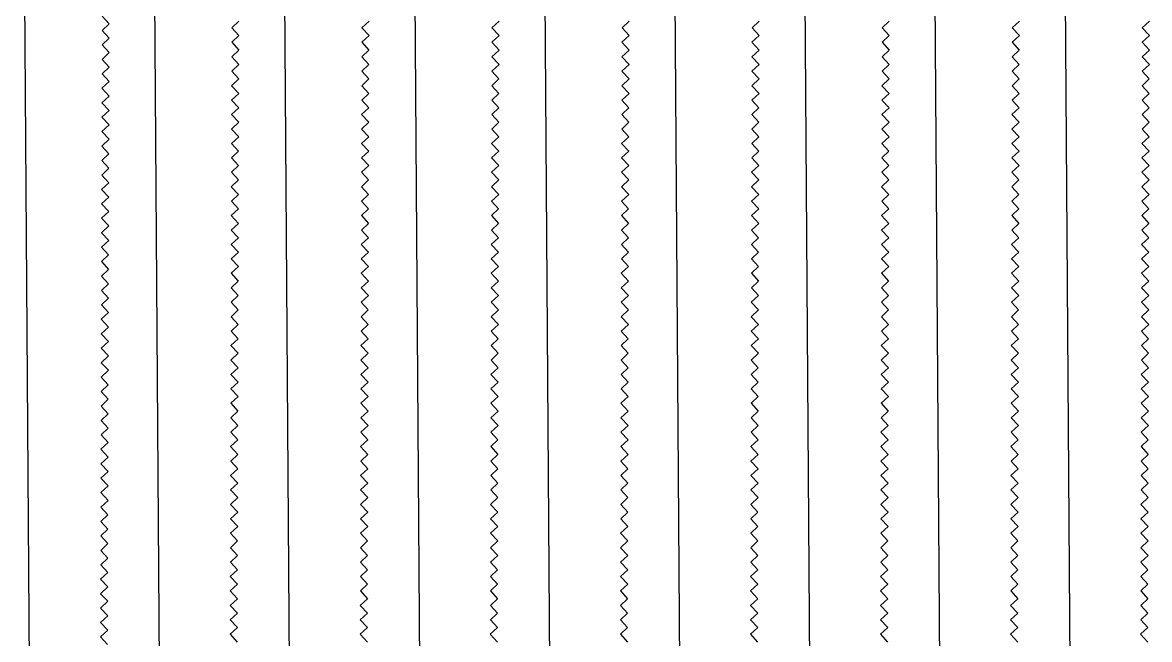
# Model space of a CAD drawing. Extents: x 12 to 2357, y -4 to 494.
# Drawn here: x 1215.2 to 1343.8, y 268.5 to 338.9 of the extents above; entities that cross this region are included whole.
import ezdxf

# ---------------------------------------------------------------- set-up
doc = ezdxf.new("R2010")
doc.units = 0
doc.layers.get('0').update_dxf_attribs({"linetype": 'CONTINUOUS'})

msp = doc.modelspace()

# ---------------------------------------------------------------- linework, layer by layer
for p, q in [((1231.25, 208.97), (1230.03, 384.87)), ((1246.09, 208.97), (1244.87, 384.87)), ((1260.93, 208.97), (1259.71, 384.87)), ((1275.77, 208.97), (1274.55, 384.87)), ((1290.61, 208.97), (1289.39, 384.87)), ((1305.45, 208.97), (1304.23, 384.87)), ((1320.29, 208.97), (1319.07, 384.87)), ((1335.13, 208.97), (1333.91, 384.87)), ((1216.44, 203.73), (1215.22, 379.62)), ((1224.31, 339.66), (1225.12, 338.79)), ((1225.12, 338.79), (1224.3, 338.02)), ((1239.92, 339.09), (1239.1, 338.32)), ((1239.1, 338.32), (1239.92, 337.45)), ((1254.76, 339.09), (1253.94, 338.32)), ((1253.94, 338.32), (1254.76, 337.45)), ((1269.6, 339.09), (1268.78, 338.32)), ((1268.78, 338.32), (1269.6, 337.45)), ((1284.44, 339.09), (1283.62, 338.32)), ((1283.62, 338.32), (1284.44, 337.45)), ((1299.28, 339.09), (1298.46, 338.32)), ((1298.46, 338.32), (1299.28, 337.45)), ((1314.12, 339.09), (1313.3, 338.32)), ((1313.3, 338.32), (1314.12, 337.45)), ((1328.96, 339.09), (1328.14, 338.32)), ((1328.14, 338.32), (1328.96, 337.45)), ((1343.8, 339.09), (1342.98, 338.32)), ((1342.98, 338.32), (1343.8, 337.45)), ((1224.3, 338.02), (1225.11, 337.15)), ((1225.11, 337.15), (1224.3, 336.38)), ((1239.92, 337.45), (1239.09, 336.68)), ((1254.76, 337.45), (1253.93, 336.68)), ((1269.6, 337.45), (1268.77, 336.68)), ((1284.44, 337.45), (1283.61, 336.68)), ((1299.28, 337.45), (1298.45, 336.68)), ((1314.12, 337.45), (1313.29, 336.68)), ((1328.96, 337.45), (1328.13, 336.68)), ((1343.8, 337.45), (1342.97, 336.68)), ((1224.3, 336.38), (1225.12, 335.5)), ((1239.09, 336.68), (1239.91, 335.79)), ((1239.91, 335.79), (1239.09, 335.03)), ((1253.93, 336.68), (1254.75, 335.79)), ((1254.75, 335.79), (1253.93, 335.03)), ((1268.77, 336.68), (1269.59, 335.79)), ((1269.59, 335.79), (1268.77, 335.03)), ((1283.61, 336.68), (1284.43, 335.79)), ((1284.43, 335.79), (1283.61, 335.03)), ((1298.45, 336.68), (1299.27, 335.79)), ((1299.27, 335.79), (1298.45, 335.03)), ((1313.29, 336.68), (1314.11, 335.79)), ((1314.11, 335.79), (1313.29, 335.03)), ((1328.13, 336.68), (1328.95, 335.79)), ((1328.95, 335.79), (1328.13, 335.03)), ((1342.97, 336.68), (1343.79, 335.79)), ((1343.79, 335.79), (1342.97, 335.03)), ((1225.12, 335.5), (1224.29, 334.73)), ((1224.29, 334.73), (1225.11, 333.84)), ((1239.09, 335.03), (1239.91, 334.15)), ((1253.93, 335.03), (1254.75, 334.15)), ((1268.77, 335.03), (1269.59, 334.15)), ((1283.61, 335.03), (1284.43, 334.15)), ((1298.45, 335.03), (1299.27, 334.15)), ((1313.29, 335.03), (1314.11, 334.15)), ((1328.13, 335.03), (1328.95, 334.15)), ((1342.97, 335.03), (1343.79, 334.15)), ((1225.11, 333.84), (1224.29, 333.08)), ((1224.29, 333.08), (1225.11, 332.2)), ((1239.91, 334.15), (1239.09, 333.38)), ((1239.09, 333.38), (1239.9, 332.5)), ((1254.75, 334.15), (1253.93, 333.38)), ((1253.93, 333.38), (1254.74, 332.5)), ((1269.59, 334.15), (1268.77, 333.38)), ((1268.77, 333.38), (1269.58, 332.5)), ((1284.43, 334.15), (1283.61, 333.38)), ((1283.61, 333.38), (1284.42, 332.5)), ((1299.27, 334.15), (1298.45, 333.38)), ((1298.45, 333.38), (1299.26, 332.5)), ((1314.11, 334.15), (1313.29, 333.38)), ((1313.29, 333.38), (1314.1, 332.5)), ((1328.95, 334.15), (1328.13, 333.38)), ((1328.13, 333.38), (1328.94, 332.5)), ((1343.79, 334.15), (1342.97, 333.38)), ((1342.97, 333.38), (1343.78, 332.5)), ((1225.11, 332.2), (1224.28, 331.43)), ((1239.9, 332.5), (1239.08, 331.73)), ((1239.08, 331.73), (1239.9, 330.85)), ((1254.74, 332.5), (1253.92, 331.73)), ((1253.92, 331.73), (1254.74, 330.85)), ((1269.58, 332.5), (1268.76, 331.73)), ((1268.76, 331.73), (1269.58, 330.85)), ((1284.42, 332.5), (1283.6, 331.73)), ((1283.6, 331.73), (1284.42, 330.85)), ((1299.26, 332.5), (1298.44, 331.73)), ((1298.44, 331.73), (1299.26, 330.85)), ((1314.1, 332.5), (1313.28, 331.73)), ((1313.28, 331.73), (1314.1, 330.85)), ((1328.94, 332.5), (1328.12, 331.73)), ((1328.12, 331.73), (1328.94, 330.85)), ((1343.78, 332.5), (1342.96, 331.73)), ((1342.96, 331.73), (1343.78, 330.85)), ((1224.28, 331.43), (1225.1, 330.55)), ((1225.1, 330.55), (1224.28, 329.78)), ((1239.9, 330.85), (1239.08, 330.08)), ((1254.74, 330.85), (1253.92, 330.08)), ((1269.58, 330.85), (1268.76, 330.08)), ((1284.42, 330.85), (1283.6, 330.08)), ((1299.26, 330.85), (1298.44, 330.08)), ((1314.1, 330.85), (1313.28, 330.08)), ((1328.94, 330.85), (1328.12, 330.08)), ((1343.78, 330.85), (1342.96, 330.08)), ((1224.28, 329.78), (1225.1, 328.9)), ((1239.89, 329.2), (1239.07, 328.43)), ((1239.08, 330.08), (1239.89, 329.2)), ((1254.73, 329.2), (1253.91, 328.43)), ((1253.92, 330.08), (1254.73, 329.2)), ((1269.57, 329.2), (1268.75, 328.43)), ((1268.76, 330.08), (1269.57, 329.2)), ((1284.41, 329.2), (1283.59, 328.43)), ((1283.6, 330.08), (1284.41, 329.2)), ((1299.25, 329.2), (1298.43, 328.43)), ((1298.44, 330.08), (1299.25, 329.2)), ((1314.09, 329.2), (1313.27, 328.43)), ((1313.28, 330.08), (1314.09, 329.2)), ((1328.93, 329.2), (1328.11, 328.43)), ((1328.12, 330.08), (1328.93, 329.2)), ((1343.77, 329.2), (1342.95, 328.43)), ((1342.96, 330.08), (1343.77, 329.2)), ((1225.1, 328.9), (1224.28, 328.14)), ((1224.28, 328.14), (1225.09, 327.25)), ((1239.07, 328.43), (1239.89, 327.56)), ((1253.91, 328.43), (1254.73, 327.56)), ((1268.75, 328.43), (1269.57, 327.56)), ((1283.59, 328.43), (1284.41, 327.56)), ((1298.43, 328.43), (1299.25, 327.56)), ((1313.27, 328.43), (1314.09, 327.56)), ((1328.11, 328.43), (1328.93, 327.56)), ((1342.95, 328.43), (1343.77, 327.56)), ((1225.09, 327.25), (1224.27, 326.48)), ((1239.89, 327.56), (1239.07, 326.78)), ((1239.07, 326.78), (1239.89, 325.9)), ((1254.73, 327.56), (1253.91, 326.78)), ((1253.91, 326.78), (1254.73, 325.9)), ((1269.57, 327.56), (1268.75, 326.78)), ((1268.75, 326.78), (1269.57, 325.9)), ((1284.41, 327.56), (1283.59, 326.78)), ((1283.59, 326.78), (1284.41, 325.9)), ((1299.25, 327.56), (1298.43, 326.78)), ((1298.43, 326.78), (1299.25, 325.9)), ((1314.09, 327.56), (1313.27, 326.78)), ((1313.27, 326.78), (1314.09, 325.9)), ((1328.93, 327.56), (1328.11, 326.78)), ((1328.11, 326.78), (1328.93, 325.9)), ((1343.77, 327.56), (1342.95, 326.78)), ((1342.95, 326.78), (1343.77, 325.9)), ((1224.27, 326.48), (1225.09, 325.61)), ((1225.09, 325.61), (1224.27, 324.83)), ((1239.89, 325.9), (1239.06, 325.13)), ((1254.73, 325.9), (1253.9, 325.13)), ((1269.57, 325.9), (1268.74, 325.13)), ((1284.41, 325.9), (1283.58, 325.13)), ((1299.25, 325.9), (1298.42, 325.13)), ((1314.09, 325.9), (1313.26, 325.13)), ((1328.93, 325.9), (1328.1, 325.13)), ((1343.77, 325.9), (1342.94, 325.13)), ((1224.27, 324.83), (1225.08, 323.95)), ((1239.06, 325.13), (1239.88, 324.26)), ((1239.88, 324.26), (1239.06, 323.49)), ((1253.9, 325.13), (1254.72, 324.26)), ((1254.72, 324.26), (1253.9, 323.49)), ((1268.74, 325.13), (1269.56, 324.26)), ((1269.56, 324.26), (1268.74, 323.49)), ((1283.58, 325.13), (1284.4, 324.26)), ((1284.4, 324.26), (1283.58, 323.49)), ((1298.42, 325.13), (1299.24, 324.26)), ((1299.24, 324.26), (1298.42, 323.49)), ((1313.26, 325.13), (1314.08, 324.26)), ((1314.08, 324.26), (1313.26, 323.49)), ((1328.1, 325.13), (1328.92, 324.26)), ((1328.92, 324.26), (1328.1, 323.49)), ((1342.94, 325.13), (1343.76, 324.26)), ((1343.76, 324.26), (1342.94, 323.49)), ((1225.08, 323.95), (1224.26, 323.19)), ((1224.26, 323.19), (1225.08, 322.31)), ((1239.06, 323.49), (1239.88, 322.6)), ((1253.9, 323.49), (1254.72, 322.6)), ((1268.74, 323.49), (1269.56, 322.6)), ((1283.58, 323.49), (1284.4, 322.6)), ((1298.42, 323.49), (1299.24, 322.6)), ((1313.26, 323.49), (1314.08, 322.6)), ((1328.1, 323.49), (1328.92, 322.6)), ((1342.94, 323.49), (1343.76, 322.6)), ((1225.08, 322.31), (1224.26, 321.53)), ((1224.26, 321.53), (1225.08, 320.65)), ((1239.88, 322.6), (1239.06, 321.84)), ((1239.06, 321.84), (1239.87, 320.97)), ((1254.72, 322.6), (1253.89, 321.84)), ((1253.89, 321.84), (1254.71, 320.97)), ((1269.56, 322.6), (1268.73, 321.84)), ((1268.73, 321.84), (1269.55, 320.97)), ((1284.4, 322.6), (1283.57, 321.84)), ((1283.57, 321.84), (1284.39, 320.97)), ((1299.24, 322.6), (1298.41, 321.84)), ((1298.41, 321.84), (1299.23, 320.97)), ((1314.08, 322.6), (1313.25, 321.84)), ((1313.25, 321.84), (1314.07, 320.97)), ((1328.92, 322.6), (1328.09, 321.84)), ((1328.09, 321.84), (1328.91, 320.97)), ((1343.76, 322.6), (1342.93, 321.84)), ((1342.93, 321.84), (1343.75, 320.97)), ((1225.08, 320.65), (1224.25, 319.89)), ((1239.87, 320.97), (1239.04, 320.19)), ((1239.04, 320.19), (1239.87, 319.31)), ((1254.71, 320.97), (1253.88, 320.19)), ((1253.88, 320.19), (1254.71, 319.31)), ((1269.55, 320.97), (1268.72, 320.19)), ((1268.72, 320.19), (1269.55, 319.31)), ((1284.39, 320.97), (1283.56, 320.19)), ((1283.56, 320.19), (1284.39, 319.31)), ((1299.23, 320.97), (1298.4, 320.19)), ((1298.4, 320.19), (1299.23, 319.31)), ((1314.07, 320.97), (1313.24, 320.19)), ((1313.24, 320.19), (1314.07, 319.31)), ((1328.91, 320.97), (1328.08, 320.19)), ((1328.08, 320.19), (1328.91, 319.31)), ((1343.75, 320.97), (1342.92, 320.19)), ((1342.92, 320.19), (1343.75, 319.31)), ((1224.25, 319.89), (1225.07, 319.01)), ((1225.07, 319.01), (1224.25, 318.24)), ((1239.87, 319.31), (1239.05, 318.54)), ((1254.71, 319.31), (1253.89, 318.54)), ((1269.55, 319.31), (1268.73, 318.54)), ((1284.39, 319.31), (1283.57, 318.54)), ((1299.23, 319.31), (1298.41, 318.54)), ((1314.07, 319.31), (1313.25, 318.54)), ((1328.91, 319.31), (1328.09, 318.54)), ((1343.75, 319.31), (1342.93, 318.54)), ((1224.25, 318.24), (1225.07, 317.36)), ((1239.86, 317.66), (1239.04, 316.9)), ((1239.05, 318.54), (1239.86, 317.66)), ((1254.7, 317.66), (1253.88, 316.9)), ((1253.89, 318.54), (1254.7, 317.66)), ((1269.54, 317.66), (1268.72, 316.9)), ((1268.73, 318.54), (1269.54, 317.66)), ((1284.38, 317.66), (1283.56, 316.9)), ((1283.57, 318.54), (1284.38, 317.66)), ((1299.22, 317.66), (1298.4, 316.9)), ((1298.41, 318.54), (1299.22, 317.66)), ((1314.06, 317.66), (1313.24, 316.9)), ((1313.25, 318.54), (1314.06, 317.66)), ((1328.9, 317.66), (1328.08, 316.9)), ((1328.09, 318.54), (1328.9, 317.66)), ((1343.74, 317.66), (1342.92, 316.9)), ((1342.93, 318.54), (1343.74, 317.66)), ((1225.07, 317.36), (1224.24, 316.59)), ((1224.24, 316.59), (1225.06, 315.72)), ((1239.04, 316.9), (1239.86, 316.01)), ((1253.88, 316.9), (1254.7, 316.01)), ((1268.72, 316.9), (1269.54, 316.01)), ((1283.56, 316.9), (1284.38, 316.01)), ((1298.4, 316.9), (1299.22, 316.01)), ((1313.24, 316.9), (1314.06, 316.01)), ((1328.08, 316.9), (1328.9, 316.01)), ((1342.92, 316.9), (1343.74, 316.01)), ((1225.06, 315.72), (1224.23, 314.95)), ((1239.86, 316.01), (1239.04, 315.24)), ((1239.04, 315.24), (1239.86, 314.37)), ((1254.7, 316.01), (1253.88, 315.24)), ((1253.88, 315.24), (1254.7, 314.37)), ((1269.54, 316.01), (1268.72, 315.24)), ((1268.72, 315.24), (1269.53, 314.37)), ((1284.38, 316.01), (1283.56, 315.24)), ((1283.56, 315.24), (1284.37, 314.37)), ((1299.22, 316.01), (1298.4, 315.24)), ((1298.4, 315.24), (1299.21, 314.37)), ((1314.06, 316.01), (1313.24, 315.24)), ((1313.24, 315.24), (1314.05, 314.37)), ((1328.9, 316.01), (1328.08, 315.24)), ((1328.08, 315.24), (1328.89, 314.37)), ((1343.74, 316.01), (1342.92, 315.24)), ((1342.92, 315.24), (1343.73, 314.37)), ((1224.23, 314.95), (1225.06, 314.06)), ((1225.06, 314.06), (1224.24, 313.29)), ((1239.86, 314.37), (1239.03, 313.6)), ((1254.7, 314.37), (1253.87, 313.6)), ((1269.53, 314.37), (1268.71, 313.6)), ((1284.37, 314.37), (1283.55, 313.6)), ((1299.21, 314.37), (1298.39, 313.6)), ((1314.05, 314.37), (1313.23, 313.6)), ((1328.89, 314.37), (1328.07, 313.6)), ((1343.73, 314.37), (1342.91, 313.6)), ((1224.24, 313.29), (1225.05, 312.42)), ((1239.03, 313.6), (1239.85, 312.73)), ((1239.85, 312.73), (1239.03, 311.96)), ((1253.87, 313.6), (1254.69, 312.73)), ((1254.69, 312.73), (1253.87, 311.96)), ((1268.71, 313.6), (1269.53, 312.73)), ((1269.53, 312.73), (1268.71, 311.96)), ((1283.55, 313.6), (1284.37, 312.73)), ((1284.37, 312.73), (1283.55, 311.96)), ((1298.39, 313.6), (1299.21, 312.73)), ((1299.21, 312.73), (1298.39, 311.96)), ((1313.23, 313.6), (1314.05, 312.73)), ((1314.05, 312.73), (1313.23, 311.96)), ((1328.07, 313.6), (1328.89, 312.73)), ((1328.89, 312.73), (1328.07, 311.96)), ((1342.91, 313.6), (1343.72, 312.73)), ((1343.72, 312.73), (1342.91, 311.96)), ((1225.05, 312.42), (1224.23, 311.65)), ((1224.23, 311.65), (1225.05, 310.76)), ((1239.03, 311.96), (1239.85, 311.08)), ((1253.87, 311.96), (1254.69, 311.08)), ((1268.71, 311.96), (1269.53, 311.08)), ((1283.55, 311.96), (1284.37, 311.08)), ((1298.39, 311.96), (1299.21, 311.08)), ((1313.23, 311.96), (1314.05, 311.08)), ((1328.07, 311.96), (1328.89, 311.08)), ((1342.91, 311.96), (1343.73, 311.08)), ((1225.05, 310.76), (1224.23, 310)), ((1224.23, 310), (1225.04, 309.12)), ((1239.85, 311.08), (1239.02, 310.31)), ((1239.02, 310.31), (1239.84, 309.42)), ((1254.69, 311.08), (1253.86, 310.31)), ((1253.86, 310.31), (1254.68, 309.42)), ((1269.53, 311.08), (1268.7, 310.31)), ((1268.7, 310.31), (1269.52, 309.42)), ((1284.37, 311.08), (1283.54, 310.31)), ((1283.54, 310.31), (1284.36, 309.42)), ((1299.21, 311.08), (1298.38, 310.31)), ((1298.38, 310.31), (1299.2, 309.42)), ((1314.05, 311.08), (1313.22, 310.31)), ((1313.22, 310.31), (1314.04, 309.42)), ((1328.89, 311.08), (1328.06, 310.31)), ((1328.06, 310.31), (1328.88, 309.42)), ((1343.73, 311.08), (1342.9, 310.31)), ((1342.9, 310.31), (1343.72, 309.42)), ((1225.04, 309.12), (1224.22, 308.35)), ((1239.84, 309.42), (1239.02, 308.66)), ((1239.02, 308.66), (1239.84, 307.78)), ((1254.68, 309.42), (1253.86, 308.66)), ((1253.86, 308.66), (1254.68, 307.78)), ((1269.52, 309.42), (1268.7, 308.66)), ((1268.7, 308.66), (1269.52, 307.78)), ((1284.36, 309.42), (1283.54, 308.66)), ((1283.54, 308.66), (1284.36, 307.78)), ((1299.2, 309.42), (1298.38, 308.66)), ((1298.38, 308.66), (1299.2, 307.78)), ((1314.04, 309.42), (1313.22, 308.66)), ((1313.22, 308.66), (1314.04, 307.78)), ((1328.88, 309.42), (1328.06, 308.66)), ((1328.06, 308.66), (1328.88, 307.78)), ((1343.72, 309.42), (1342.9, 308.66)), ((1342.9, 308.66), (1343.72, 307.78)), ((1224.22, 308.35), (1225.04, 307.48)), ((1225.04, 307.48), (1224.22, 306.71)), ((1239.84, 307.78), (1239.02, 307.01)), ((1254.68, 307.78), (1253.86, 307.01)), ((1269.52, 307.78), (1268.7, 307.01)), ((1284.36, 307.78), (1283.53, 307.01)), ((1299.2, 307.78), (1298.37, 307.01)), ((1314.04, 307.78), (1313.21, 307.01)), ((1328.88, 307.78), (1328.05, 307.01)), ((1343.72, 307.78), (1342.89, 307.01)), ((1224.22, 306.71), (1225.04, 305.83)), ((1239.83, 306.13), (1239.01, 305.36)), ((1239.02, 307.01), (1239.83, 306.13)), ((1254.67, 306.13), (1253.85, 305.36)), ((1253.86, 307.01), (1254.67, 306.13)), ((1269.51, 306.13), (1268.69, 305.36)), ((1268.7, 307.01), (1269.51, 306.13)), ((1283.53, 307.01), (1284.35, 306.13)), ((1284.35, 306.13), (1283.53, 305.36)), ((1298.37, 307.01), (1299.19, 306.13)), ((1299.19, 306.13), (1298.37, 305.36)), ((1313.21, 307.01), (1314.03, 306.13)), ((1314.03, 306.13), (1313.21, 305.36)), ((1328.05, 307.01), (1328.87, 306.13)), ((1328.87, 306.13), (1328.05, 305.36)), ((1342.89, 307.01), (1343.71, 306.13)), ((1343.71, 306.13), (1342.89, 305.36)), ((1225.04, 305.83), (1224.21, 305.06)), ((1224.21, 305.06), (1225.03, 304.18)), ((1239.01, 305.36), (1239.83, 304.48)), ((1253.85, 305.36), (1254.67, 304.48)), ((1268.69, 305.36), (1269.51, 304.48)), ((1283.53, 305.36), (1284.35, 304.48)), ((1298.37, 305.36), (1299.19, 304.48)), ((1313.21, 305.36), (1314.03, 304.48)), ((1328.05, 305.36), (1328.87, 304.48)), ((1342.89, 305.36), (1343.71, 304.48)), ((1225.03, 304.18), (1224.21, 303.41)), ((1239.83, 304.48), (1239.01, 303.72)), ((1239.01, 303.72), (1239.82, 302.83)), ((1254.67, 304.48), (1253.85, 303.72)), ((1253.85, 303.72), (1254.66, 302.83)), ((1269.51, 304.48), (1268.69, 303.72)), ((1268.69, 303.72), (1269.5, 302.83)), ((1284.35, 304.48), (1283.53, 303.72)), ((1283.53, 303.72), (1284.34, 302.83)), ((1299.19, 304.48), (1298.37, 303.72)), ((1298.37, 303.72), (1299.18, 302.83)), ((1314.03, 304.48), (1313.21, 303.72)), ((1313.21, 303.72), (1314.02, 302.83)), ((1328.87, 304.48), (1328.05, 303.72)), ((1328.05, 303.72), (1328.86, 302.83)), ((1343.71, 304.48), (1342.89, 303.72)), ((1342.89, 303.72), (1343.7, 302.83)), ((1225.03, 302.53), (1224.2, 301.77)), ((1224.21, 303.41), (1225.03, 302.53)), ((1239.82, 302.83), (1239, 302.06)), ((1254.66, 302.83), (1253.84, 302.06)), ((1269.5, 302.83), (1268.68, 302.06)), ((1284.34, 302.83), (1283.52, 302.06)), ((1299.18, 302.83), (1298.36, 302.06)), ((1314.02, 302.83), (1313.2, 302.06)), ((1328.86, 302.83), (1328.04, 302.06)), ((1343.7, 302.83), (1342.88, 302.06)), ((1224.2, 301.77), (1225.02, 300.88)), ((1225.02, 300.88), (1224.2, 300.11)), ((1239, 302.06), (1239.82, 301.19)), ((1239.82, 301.19), (1239, 300.41)), ((1253.84, 302.06), (1254.66, 301.19)), ((1254.66, 301.19), (1253.84, 300.41)), ((1268.68, 302.06), (1269.5, 301.19)), ((1269.5, 301.19), (1268.68, 300.41)), ((1283.52, 302.06), (1284.34, 301.19)), ((1284.34, 301.19), (1283.52, 300.41)), ((1298.36, 302.06), (1299.18, 301.19)), ((1299.18, 301.19), (1298.36, 300.41)), ((1313.2, 302.06), (1314.02, 301.19)), ((1314.02, 301.19), (1313.2, 300.41)), ((1328.04, 302.06), (1328.86, 301.19)), ((1328.86, 301.19), (1328.04, 300.41)), ((1342.88, 302.06), (1343.7, 301.19)), ((1343.7, 301.19), (1342.88, 300.41)), ((1224.2, 300.11), (1225.02, 299.24)), ((1239, 300.41), (1239.82, 299.53)), ((1253.84, 300.41), (1254.66, 299.53)), ((1268.68, 300.41), (1269.5, 299.53)), ((1283.52, 300.41), (1284.34, 299.53)), ((1298.36, 300.41), (1299.17, 299.53)), ((1313.2, 300.41), (1314.01, 299.53)), ((1328.04, 300.41), (1328.85, 299.53)), ((1342.88, 300.41), (1343.69, 299.53)), ((1225.02, 299.24), (1224.2, 298.47)), ((1224.2, 298.47), (1225.01, 297.58)), ((1239.82, 299.53), (1238.99, 298.77)), ((1238.99, 298.77), (1239.81, 297.89)), ((1254.66, 299.53), (1253.83, 298.77)), ((1253.83, 298.77), (1254.65, 297.89)), ((1269.5, 299.53), (1268.67, 298.77)), ((1268.67, 298.77), (1269.49, 297.89)), ((1284.34, 299.53), (1283.51, 298.77)), ((1283.51, 298.77), (1284.33, 297.89)), ((1299.17, 299.53), (1298.35, 298.77)), ((1298.35, 298.77), (1299.17, 297.89)), ((1314.01, 299.53), (1313.19, 298.77)), ((1313.19, 298.77), (1314.01, 297.89)), ((1328.85, 299.53), (1328.03, 298.77)), ((1328.03, 298.77), (1328.85, 297.89)), ((1343.69, 299.53), (1342.87, 298.77)), ((1342.87, 298.77), (1343.69, 297.89)), ((1225.01, 297.58), (1224.19, 296.82)), ((1239.81, 297.89), (1238.99, 297.11)), ((1238.99, 297.11), (1239.81, 296.23)), ((1254.65, 297.89), (1253.83, 297.11)), ((1253.83, 297.11), (1254.65, 296.23)), ((1269.49, 297.89), (1268.67, 297.11)), ((1268.67, 297.11), (1269.49, 296.23)), ((1284.33, 297.89), (1283.51, 297.11)), ((1283.51, 297.11), (1284.33, 296.23)), ((1299.17, 297.89), (1298.35, 297.11)), ((1298.35, 297.11), (1299.17, 296.23)), ((1314.01, 297.89), (1313.19, 297.11)), ((1313.19, 297.11), (1314.01, 296.23)), ((1328.85, 297.89), (1328.03, 297.11)), ((1328.03, 297.11), (1328.85, 296.23)), ((1343.69, 297.89), (1342.87, 297.11)), ((1342.87, 297.11), (1343.69, 296.23)), ((1224.19, 296.82), (1225.01, 295.94)), ((1225.01, 295.94), (1224.19, 295.16)), ((1239.81, 296.23), (1238.98, 295.47)), ((1254.65, 296.23), (1253.82, 295.47)), ((1269.49, 296.23), (1268.66, 295.47)), ((1284.33, 296.23), (1283.5, 295.47)), ((1299.17, 296.23), (1298.34, 295.47)), ((1314.01, 296.23), (1313.18, 295.47)), ((1328.85, 296.23), (1328.02, 295.47)), ((1343.69, 296.23), (1342.86, 295.47)), ((1224.19, 295.16), (1225, 294.28)), ((1238.98, 295.47), (1239.8, 294.59)), ((1239.8, 294.59), (1238.98, 293.82)), ((1253.82, 295.47), (1254.64, 294.59)), ((1254.64, 294.59), (1253.82, 293.82)), ((1268.66, 295.47), (1269.48, 294.59)), ((1269.48, 294.59), (1268.66, 293.82)), ((1283.5, 295.47), (1284.32, 294.59)), ((1284.32, 294.59), (1283.5, 293.82)), ((1298.34, 295.47), (1299.16, 294.59)), ((1299.16, 294.59), (1298.34, 293.82)), ((1313.18, 295.47), (1314, 294.59)), ((1314, 294.59), (1313.18, 293.82)), ((1328.02, 295.47), (1328.84, 294.59)), ((1328.84, 294.59), (1328.02, 293.82)), ((1342.86, 295.47), (1343.68, 294.59)), ((1343.68, 294.59), (1342.86, 293.82)), ((1225, 294.28), (1224.18, 293.52)), ((1224.18, 293.52), (1225, 292.64)), ((1238.98, 293.82), (1239.8, 292.94)), ((1253.82, 293.82), (1254.64, 292.94)), ((1268.66, 293.82), (1269.48, 292.94)), ((1283.5, 293.82), (1284.32, 292.94)), ((1298.34, 293.82), (1299.16, 292.94)), ((1313.18, 293.82), (1314, 292.94)), ((1328.02, 293.82), (1328.84, 292.94)), ((1342.86, 293.82), (1343.68, 292.94)), ((1225, 292.64), (1224.18, 291.86)), ((1239.8, 292.94), (1238.98, 292.17)), ((1238.98, 292.17), (1239.79, 291.3)), ((1254.64, 292.94), (1253.82, 292.17)), ((1253.82, 292.17), (1254.63, 291.3)), ((1269.48, 292.94), (1268.66, 292.17)), ((1268.66, 292.17), (1269.47, 291.3)), ((1284.32, 292.94), (1283.5, 292.17)), ((1283.5, 292.17), (1284.31, 291.3)), ((1299.16, 292.94), (1298.34, 292.17)), ((1298.34, 292.17), (1299.15, 291.3)), ((1314, 292.94), (1313.17, 292.17)), ((1313.17, 292.17), (1313.99, 291.3)), ((1328.84, 292.94), (1328.01, 292.17)), ((1328.01, 292.17), (1328.83, 291.3)), ((1343.68, 292.94), (1342.85, 292.17)), ((1342.85, 292.17), (1343.67, 291.3)), ((1225, 290.99), (1224.17, 290.22)), ((1224.18, 291.86), (1225, 290.99)), ((1239.79, 291.3), (1238.96, 290.53)), ((1254.63, 291.3), (1253.8, 290.53)), ((1269.47, 291.3), (1268.64, 290.53)), ((1284.31, 291.3), (1283.48, 290.53)), ((1299.15, 291.3), (1298.32, 290.53)), ((1313.99, 291.3), (1313.16, 290.53)), ((1328.83, 291.3), (1328, 290.53)), ((1343.67, 291.3), (1342.84, 290.53)), ((1224.17, 290.22), (1224.99, 289.34)), ((1224.99, 289.34), (1224.17, 288.58)), ((1238.96, 290.53), (1239.79, 289.64)), ((1239.79, 289.64), (1238.97, 288.87)), ((1253.8, 290.53), (1254.63, 289.64)), ((1254.63, 289.64), (1253.81, 288.87)), ((1268.64, 290.53), (1269.47, 289.64)), ((1269.47, 289.64), (1268.65, 288.87)), ((1283.48, 290.53), (1284.31, 289.64)), ((1284.31, 289.64), (1283.49, 288.87)), ((1298.32, 290.53), (1299.15, 289.64)), ((1299.15, 289.64), (1298.33, 288.87)), ((1313.16, 290.53), (1313.99, 289.64)), ((1313.99, 289.64), (1313.17, 288.87)), ((1328, 290.53), (1328.83, 289.64)), ((1328.83, 289.64), (1328.01, 288.87)), ((1342.84, 290.53), (1343.67, 289.64)), ((1343.67, 289.64), (1342.85, 288.87)), ((1224.17, 288.58), (1224.99, 287.69)), ((1238.97, 288.87), (1239.78, 288)), ((1253.81, 288.87), (1254.62, 288)), ((1268.65, 288.87), (1269.46, 288)), ((1283.49, 288.87), (1284.3, 288)), ((1298.33, 288.87), (1299.14, 288)), ((1313.17, 288.87), (1313.98, 288)), ((1328.01, 288.87), (1328.82, 288)), ((1342.85, 288.87), (1343.66, 288)), ((1224.99, 287.69), (1224.16, 286.92)), ((1224.16, 286.92), (1224.98, 286.05)), ((1239.78, 288), (1238.96, 287.23)), ((1238.96, 287.23), (1239.78, 286.34)), ((1254.62, 288), (1253.8, 287.23)), ((1253.8, 287.23), (1254.62, 286.34)), ((1269.46, 288), (1268.64, 287.23)), ((1268.64, 287.23), (1269.46, 286.34)), ((1284.3, 288), (1283.48, 287.23)), ((1283.48, 287.23), (1284.3, 286.34)), ((1299.14, 288), (1298.32, 287.23)), ((1298.32, 287.23), (1299.14, 286.34)), ((1313.98, 288), (1313.16, 287.23)), ((1313.16, 287.23), (1313.98, 286.34)), ((1328.82, 288), (1328, 287.23)), ((1328, 287.23), (1328.82, 286.34)), ((1343.66, 288), (1342.84, 287.23)), ((1342.84, 287.23), (1343.66, 286.34)), ((1224.98, 286.05), (1224.15, 285.28)), ((1239.78, 286.34), (1238.96, 285.58)), ((1238.96, 285.58), (1239.78, 284.7)), ((1254.62, 286.34), (1253.8, 285.58)), ((1253.8, 285.58), (1254.62, 284.7)), ((1269.46, 286.34), (1268.64, 285.58)), ((1268.64, 285.58), (1269.46, 284.7)), ((1284.3, 286.34), (1283.48, 285.58)), ((1283.48, 285.58), (1284.3, 284.7)), ((1299.14, 286.34), (1298.32, 285.58)), ((1298.32, 285.58), (1299.14, 284.7)), ((1313.98, 286.34), (1313.16, 285.58)), ((1313.16, 285.58), (1313.98, 284.7)), ((1328.82, 286.34), (1328, 285.58)), ((1328, 285.58), (1328.81, 284.7)), ((1343.66, 286.34), (1342.84, 285.58)), ((1342.84, 285.58), (1343.65, 284.7)), ((1224.15, 285.28), (1224.98, 284.39)), ((1224.98, 284.39), (1224.16, 283.63)), ((1239.78, 284.7), (1238.95, 283.93)), ((1254.62, 284.7), (1253.79, 283.93)), ((1269.46, 284.7), (1268.63, 283.93)), ((1284.3, 284.7), (1283.47, 283.93)), ((1299.14, 284.7), (1298.31, 283.93)), ((1313.98, 284.7), (1313.15, 283.93)), ((1328.81, 284.7), (1327.99, 283.93)), ((1343.65, 284.7), (1342.83, 283.93)), ((1224.16, 283.63), (1224.97, 282.75)), ((1238.95, 283.93), (1239.77, 283.06)), ((1239.77, 283.06), (1238.95, 282.29)), ((1253.79, 283.93), (1254.61, 283.06)), ((1254.61, 283.06), (1253.79, 282.29)), ((1268.63, 283.93), (1269.45, 283.06)), ((1269.45, 283.06), (1268.63, 282.29)), ((1283.47, 283.93), (1284.29, 283.06)), ((1284.29, 283.06), (1283.47, 282.29)), ((1298.31, 283.93), (1299.13, 283.06)), ((1299.13, 283.06), (1298.31, 282.29)), ((1313.15, 283.93), (1313.97, 283.06)), ((1313.97, 283.06), (1313.15, 282.29)), ((1327.99, 283.93), (1328.81, 283.06)), ((1328.81, 283.06), (1327.99, 282.29)), ((1342.83, 283.93), (1343.65, 283.06)), ((1343.65, 283.06), (1342.83, 282.29)), ((1224.97, 282.75), (1224.15, 281.98)), ((1224.15, 281.98), (1224.97, 281.1)), ((1238.95, 282.29), (1239.77, 281.41)), ((1253.79, 282.29), (1254.61, 281.41)), ((1268.63, 282.29), (1269.45, 281.41)), ((1283.47, 282.29), (1284.29, 281.41)), ((1298.31, 282.29), (1299.13, 281.41)), ((1313.15, 282.29), (1313.97, 281.41)), ((1327.99, 282.29), (1328.81, 281.41)), ((1342.83, 282.29), (1343.65, 281.41)), ((1224.97, 281.1), (1224.15, 280.33)), ((1224.15, 280.33), (1224.96, 279.45)), ((1239.77, 281.41), (1238.94, 280.64)), ((1238.94, 280.64), (1239.76, 279.76)), ((1254.61, 281.41), (1253.78, 280.64)), ((1253.78, 280.64), (1254.6, 279.76)), ((1269.45, 281.41), (1268.62, 280.64)), ((1268.62, 280.64), (1269.44, 279.76)), ((1284.29, 281.41), (1283.46, 280.64)), ((1283.46, 280.64), (1284.28, 279.76)), ((1299.13, 281.41), (1298.3, 280.64)), ((1298.3, 280.64), (1299.12, 279.76)), ((1313.97, 281.41), (1313.14, 280.64)), ((1313.14, 280.64), (1313.96, 279.76)), ((1328.81, 281.41), (1327.98, 280.64)), ((1327.98, 280.64), (1328.8, 279.76)), ((1343.65, 281.41), (1342.82, 280.64)), ((1342.82, 280.64), (1343.64, 279.76)), ((1224.96, 279.45), (1224.14, 278.68)), ((1239.76, 279.76), (1238.94, 278.99)), ((1254.6, 279.76), (1253.78, 278.99)), ((1269.44, 279.76), (1268.62, 278.99)), ((1284.28, 279.76), (1283.46, 278.99)), ((1299.12, 279.76), (1298.3, 278.99)), ((1313.96, 279.76), (1313.14, 278.99)), ((1328.8, 279.76), (1327.98, 278.99)), ((1343.64, 279.76), (1342.82, 278.99)), ((1224.14, 278.68), (1224.96, 277.81)), ((1224.96, 277.81), (1224.14, 277.04)), ((1238.94, 278.99), (1239.76, 278.11)), ((1239.76, 278.11), (1238.94, 277.35)), ((1253.78, 278.99), (1254.6, 278.11)), ((1254.6, 278.11), (1253.78, 277.35)), ((1268.62, 278.99), (1269.44, 278.11)), ((1269.44, 278.11), (1268.62, 277.35)), ((1283.46, 278.99), (1284.28, 278.11)), ((1284.28, 278.11), (1283.46, 277.35)), ((1298.3, 278.99), (1299.12, 278.11)), ((1299.12, 278.11), (1298.3, 277.35)), ((1313.14, 278.99), (1313.96, 278.11)), ((1313.96, 278.11), (1313.14, 277.35)), ((1327.98, 278.99), (1328.8, 278.11)), ((1328.8, 278.11), (1327.98, 277.35)), ((1342.82, 278.99), (1343.64, 278.11)), ((1343.64, 278.11), (1342.82, 277.35)), ((1224.14, 277.04), (1224.96, 276.16)), ((1239.75, 276.46), (1238.93, 275.69)), ((1238.94, 277.35), (1239.75, 276.46)), ((1254.59, 276.46), (1253.77, 275.69)), ((1253.78, 277.35), (1254.59, 276.46)), ((1269.43, 276.46), (1268.61, 275.69)), ((1268.62, 277.35), (1269.43, 276.46)), ((1284.27, 276.46), (1283.45, 275.69)), ((1283.46, 277.35), (1284.27, 276.46)), ((1299.11, 276.46), (1298.29, 275.69)), ((1298.3, 277.35), (1299.11, 276.46)), ((1313.95, 276.46), (1313.13, 275.69)), ((1313.14, 277.35), (1313.95, 276.46)), ((1328.79, 276.46), (1327.97, 275.69)), ((1327.98, 277.35), (1328.79, 276.46)), ((1343.63, 276.46), (1342.81, 275.69)), ((1342.82, 277.35), (1343.63, 276.46)), ((1224.96, 276.16), (1224.13, 275.39)), ((1224.13, 275.39), (1224.95, 274.51)), ((1238.93, 275.69), (1239.75, 274.82)), ((1253.77, 275.69), (1254.59, 274.82)), ((1268.61, 275.69), (1269.43, 274.82)), ((1283.45, 275.69), (1284.27, 274.82)), ((1298.29, 275.69), (1299.11, 274.82)), ((1313.13, 275.69), (1313.95, 274.82)), ((1327.97, 275.69), (1328.79, 274.82)), ((1342.81, 275.69), (1343.63, 274.82)), ((1224.95, 274.51), (1224.13, 273.74)), ((1239.75, 274.82), (1238.93, 274.05)), ((1238.93, 274.05), (1239.74, 273.16)), ((1254.59, 274.82), (1253.77, 274.05)), ((1253.77, 274.05), (1254.58, 273.16)), ((1269.43, 274.82), (1268.61, 274.05)), ((1268.61, 274.05), (1269.42, 273.16)), ((1284.27, 274.82), (1283.45, 274.05)), ((1283.45, 274.05), (1284.26, 273.16)), ((1299.11, 274.82), (1298.29, 274.05)), ((1298.29, 274.05), (1299.1, 273.16)), ((1313.95, 274.82), (1313.13, 274.05)), ((1313.13, 274.05), (1313.94, 273.16)), ((1328.79, 274.82), (1327.97, 274.05)), ((1327.97, 274.05), (1328.78, 273.16)), ((1343.63, 274.82), (1342.81, 274.05)), ((1342.81, 274.05), (1343.62, 273.16)), ((1224.13, 273.74), (1224.95, 272.87)), ((1224.95, 272.87), (1224.13, 272.1)), ((1239.74, 273.16), (1238.92, 272.4)), ((1254.58, 273.16), (1253.76, 272.4)), ((1269.42, 273.16), (1268.6, 272.4)), ((1284.26, 273.16), (1283.44, 272.4)), ((1299.1, 273.16), (1298.28, 272.4)), ((1313.94, 273.16), (1313.12, 272.4)), ((1328.78, 273.16), (1327.96, 272.4)), ((1343.62, 273.16), (1342.8, 272.4)), ((1224.13, 272.1), (1224.94, 271.21)), ((1238.92, 272.4), (1239.74, 271.52)), ((1239.74, 271.52), (1238.92, 270.74)), ((1253.76, 272.4), (1254.58, 271.52)), ((1254.58, 271.52), (1253.76, 270.74)), ((1268.6, 272.4), (1269.42, 271.52)), ((1269.42, 271.52), (1268.6, 270.74)), ((1283.44, 272.4), (1284.26, 271.52)), ((1284.26, 271.52), (1283.44, 270.74)), ((1298.28, 272.4), (1299.1, 271.52)), ((1299.1, 271.52), (1298.28, 270.74)), ((1313.12, 272.4), (1313.94, 271.52)), ((1313.94, 271.52), (1313.12, 270.74)), ((1327.96, 272.4), (1328.78, 271.52)), ((1328.78, 271.52), (1327.96, 270.74)), ((1342.8, 272.4), (1343.62, 271.52)), ((1343.62, 271.52), (1342.8, 270.74)), ((1224.94, 271.21), (1224.12, 270.45)), ((1224.12, 270.45), (1224.94, 269.57)), ((1238.92, 270.74), (1239.74, 269.86)), ((1253.76, 270.74), (1254.58, 269.86)), ((1268.6, 270.74), (1269.42, 269.86)), ((1283.44, 270.74), (1284.26, 269.86)), ((1298.28, 270.74), (1299.1, 269.86)), ((1313.12, 270.74), (1313.94, 269.86)), ((1327.96, 270.74), (1328.78, 269.86)), ((1342.8, 270.74), (1343.62, 269.86)), ((1224.94, 269.57), (1224.12, 268.8)), ((1224.12, 268.8), (1224.93, 267.92)), ((1239.74, 269.86), (1238.91, 269.1)), ((1238.91, 269.1), (1239.73, 268.22)), ((1254.58, 269.86), (1253.75, 269.1)), ((1253.75, 269.1), (1254.57, 268.22)), ((1269.42, 269.86), (1268.59, 269.1)), ((1268.59, 269.1), (1269.41, 268.22)), ((1284.26, 269.86), (1283.43, 269.1)), ((1283.43, 269.1), (1284.25, 268.22)), ((1299.1, 269.86), (1298.27, 269.1)), ((1298.27, 269.1), (1299.09, 268.22)), ((1313.94, 269.86), (1313.11, 269.1)), ((1313.11, 269.1), (1313.93, 268.22)), ((1328.78, 269.86), (1327.95, 269.1)), ((1327.95, 269.1), (1328.77, 268.22)), ((1343.62, 269.86), (1342.79, 269.1)), ((1342.79, 269.1), (1343.61, 268.22))]:
    msp.add_line(p, q)

doc.saveas('drawing.dxf')
